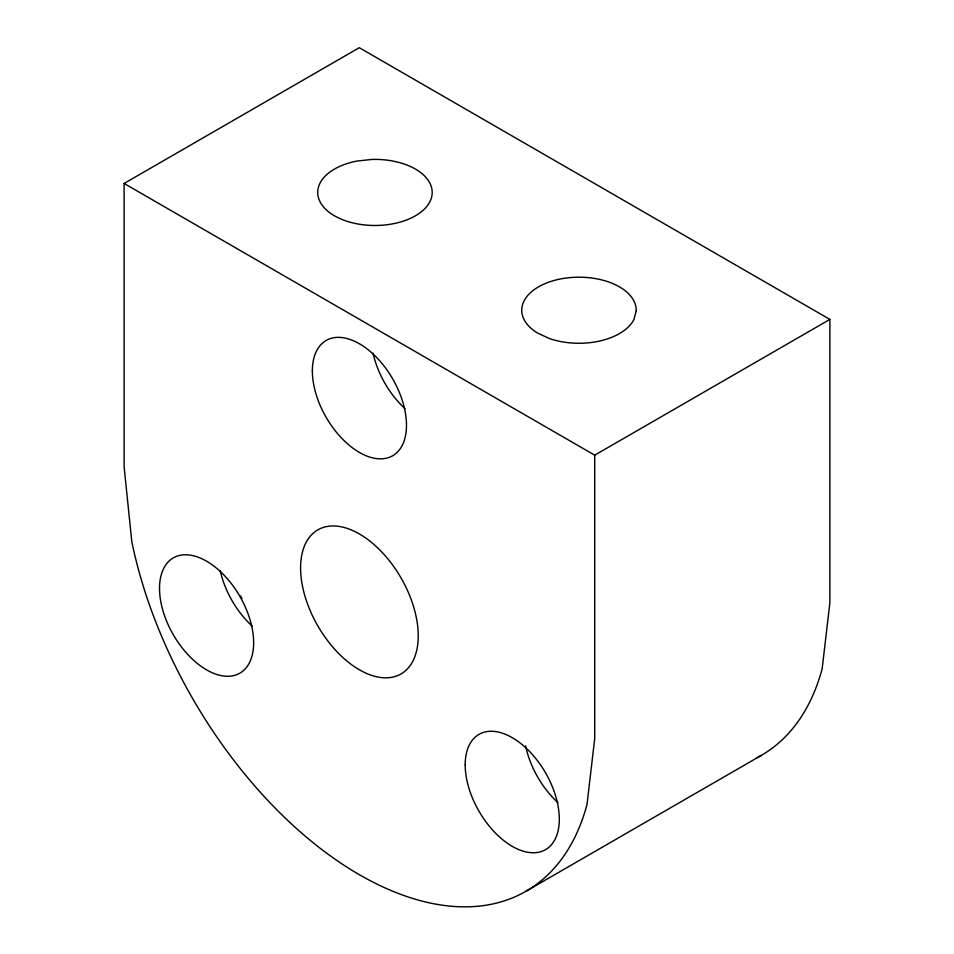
<?xml version="1.0" encoding="UTF-8"?>
<svg xmlns="http://www.w3.org/2000/svg" width="954" height="954" viewBox="0 0 954 954"><rect width="100%" height="100%" fill="white"/><g stroke="black" fill="none" stroke-linecap="round" stroke-linejoin="round"><path stroke-width="1.43" d="M124.115 183.466L594.724 455.165L594.724 738.491L586.996 804.556A333.232 192.386 60 0 1 359.336 874.675A333.232 192.386 60 0 1 131.795 541.55L124.115 466.792L124.115 183.466L359.276 47.7L829.885 319.399L829.885 602.725L822.157 668.778A333.232 192.386 60 0 1 756.117 758.215M594.724 455.165L829.885 319.399M525.976 891.263L761.137 755.496M241.946 598.468A49.918 28.823 60 0 1 240.456 595.988M557.923 802.624A66.553 38.422 60 0 1 525.618 745.873M252.25 626.158A66.553 38.422 60 0 1 220.231 570.695M405.08 408.729A66.553 38.422 60 0 1 373.062 353.254M636.199 310.897L633.945 319.423A57.24 33.044 0 0 1 549.349 338.503L537.686 333.113A57.24 33.044 0 0 1 558.15 279.45A57.24 33.044 0 0 1 636.199 310.897M371.821 159.437L357.13 161.035A57.24 33.044 0 0 0 333.184 215.032A57.24 33.044 0 0 0 428.072 204.74A57.24 33.044 0 0 0 371.821 159.437M300.593 567.928A83.189 48.034 60 0 0 388.827 677.698A83.189 48.034 60 0 0 388.827 560.046A83.189 48.034 60 0 0 300.593 567.928M312.363 370.939A66.553 38.422 60 0 0 382.948 458.755A66.553 38.422 60 0 0 382.948 364.631A66.553 38.422 60 0 0 312.363 370.939M159.521 588.368A66.553 38.422 60 0 0 230.117 676.183A66.553 38.422 60 0 0 230.117 582.071A66.553 38.422 60 0 0 159.521 588.368M465.194 764.846A66.553 38.422 60 0 0 535.778 852.661A66.553 38.422 60 0 0 535.778 758.537A66.553 38.422 60 0 0 465.194 764.846"/></g></svg>
